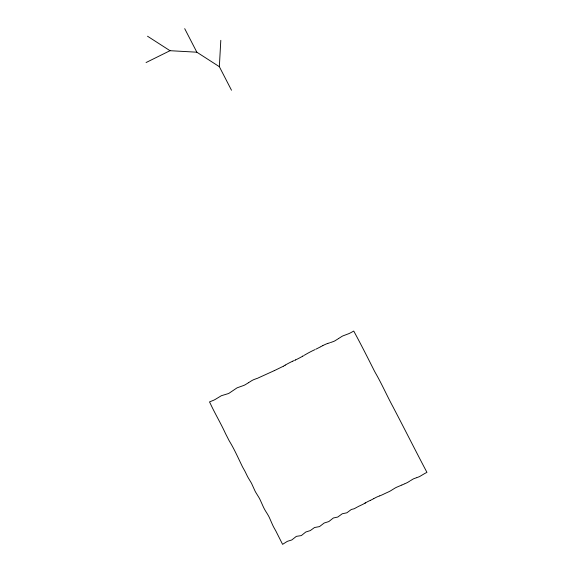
<?xml version="1.0" encoding="UTF-8"?>
<svg xmlns="http://www.w3.org/2000/svg" width="573" height="573" viewBox="0 0 573 573"><rect width="100%" height="100%" fill="white"/><g stroke="black" fill="none" stroke-linecap="round" stroke-linejoin="round"><path stroke-width="0.86" d="M231.492 90.226L219.344 66.676L220.806 40.346M338.464 338.6L341.966 336.372A3.144 0.516 -27.3 0 1 342.89 335.9L348.484 333.787A4.878 0.802 -27.3 0 0 350.791 332.691L353.749 331.072C360.911 344.223 367.537 357.359 374.334 370.874A6.511 0.652 63.7 0 1 374.513 371.204A8.874 0.888 63.7 0 1 375.186 372.471C381.647 383.588 386.718 395.205 392.82 406.515A3.653 0.365 63.7 0 1 393.672 408.148C404.867 429.464 415.704 451.101 426.942 472.36L424.758 473.499A8.717 1.433 -27.3 0 0 423.798 474.057L419.801 476.435A2.851 0.466 -27.3 0 1 419.228 476.722L416.564 477.732M338.099 338.851L334.933 340.82A3.359 0.552 -27.3 0 1 333.851 341.358L330.428 342.604M248.489 382.714L251.798 380.63A4.054 0.666 -27.3 0 1 253.975 379.548L257.048 378.416M248.31 382.836L245.308 384.691A3.388 0.559 -27.3 0 1 243.733 385.457L237.387 387.72A2.45 0.401 -27.3 0 0 236.814 388.007L229.085 393.221A2.206 0.365 -27.3 0 1 228.362 393.579L221.371 395.714L215.283 399.395A3.574 0.587 -27.3 0 1 213.428 400.326L209.482 401.924L209.883 402.661A3.674 0.365 63.7 0 1 210.441 403.779C215.047 413.685 220.569 422.903 225.139 432.787A4.09 0.408 63.7 0 0 225.669 433.904L227.008 436.511A11.832 1.182 63.7 0 1 227.531 437.528L228.656 439.77A4.333 0.43 63.7 0 0 229.594 441.461C234.271 449.139 237.924 457.383 241.842 465.491A3.603 0.358 63.7 0 0 242.787 467.389L244.055 469.645A9.669 0.967 63.7 0 1 244.542 470.519L244.836 471.063A5.071 0.509 63.7 0 1 245.38 472.116L247.128 475.712A4.756 0.473 63.7 0 0 248.216 477.775L251.504 483.254L254.892 490.724A3.639 0.365 63.7 0 0 255.622 492.15L258.917 497.5A4.484 0.444 63.7 0 1 260.206 499.943L262.148 504.247A23.6 2.356 63.7 0 0 262.735 505.579L262.986 506.124A6.353 0.63 63.7 0 0 263.824 507.886L264.024 508.287A4.298 0.43 63.7 0 0 264.332 508.874L264.626 509.426A6.446 0.645 63.7 0 0 265.27 510.557L265.528 510.987A20.957 2.091 63.7 0 0 266.244 512.14L267.133 513.551A16.681 1.662 63.7 0 1 267.426 514.031L268.257 515.449A4.362 0.437 63.7 0 1 269.46 517.777L271.437 522.282A26.093 2.6 63.7 0 0 271.717 522.934L272.626 524.975A4.928 0.494 63.7 0 0 273.808 527.353L275.857 531.035A4.799 0.48 63.7 0 1 276.795 532.883L282.589 544.35L287.331 541.349L291.836 539.938L296.348 536.357L301.326 535.59L305.81 531.995L310.272 530.605L314.513 527.525L319.519 526.601L324.168 523.02L328.823 521.566L333.328 517.999L337.784 517.039L342.246 513.773L346.873 512.799L351.328 509.469L354.207 508.752L356.972 507.22M410.562 480.589L413.076 479.064A2.399 0.394 -27.3 0 1 413.806 478.713L416.213 477.839M409.989 480.962L408.126 482.122A4.219 0.695 -27.3 0 1 406.501 482.982L405.233 483.562A22.977 3.782 -27.3 0 1 404.688 483.798M283.399 366.197L285.232 365.123M283.212 366.305L274.281 370.659M304.206 355.303L306.412 354.028A18.372 3.023 -27.3 0 1 313.023 350.526L314.964 349.623M365.531 502.843L364.987 503.166M303.475 355.726L302.745 356.148M373.918 498.539L375.759 497.557A5.064 0.831 -27.3 0 1 377.571 496.705L379.562 495.924M373.739 498.639L373.195 498.933A8.258 1.361 -27.3 0 1 371.39 499.864L370.466 500.301M357.523 506.926L358.247 506.539A5.207 0.86 -27.3 0 1 358.784 506.267L362.437 504.548A5.744 0.945 -27.3 0 0 363.346 504.075L366.999 502.012A6.597 1.089 -27.3 0 1 368.811 501.081L370.28 500.387M320.472 346.851L322.807 345.619M320.128 347.037L319.949 347.123A20.986 3.459 -27.3 0 1 316.031 349.107L315.859 349.193M146.058 62.55L170.016 50.696L196.847 52.2L219.344 66.676M292.531 361.298L294.164 360.539M295.424 359.959L294.887 360.209M387.549 492.336L388.781 491.77A4.648 0.766 -27.3 0 0 390.643 490.789L394.854 488.175A4.04 0.666 -27.3 0 1 396.516 487.294L399.424 486.062A22.999 3.789 -27.3 0 0 401.408 485.224L401.773 485.066M387.026 492.572L386.309 492.895A15.843 2.607 -27.3 0 0 384.462 493.768L382.807 494.563A9.075 1.497 -27.3 0 1 380.114 495.709L379.749 495.853M401.96 484.987L404.323 483.956M274.095 370.731L257.599 378.23M327.713 343.463L328.078 343.342A25.706 4.233 -27.3 0 1 329.346 342.933L329.711 342.826M147.519 36.221L170.016 50.696M184.699 28.65L196.847 52.2M322.8 345.605A8.301 1.368 -27.3 0 1 327.77 343.42M302.78 356.155A17.67 2.908 -27.3 0 1 295.41 359.994M285.182 365.123A16.567 2.729 -27.3 0 1 292.552 361.248"/></g></svg>
